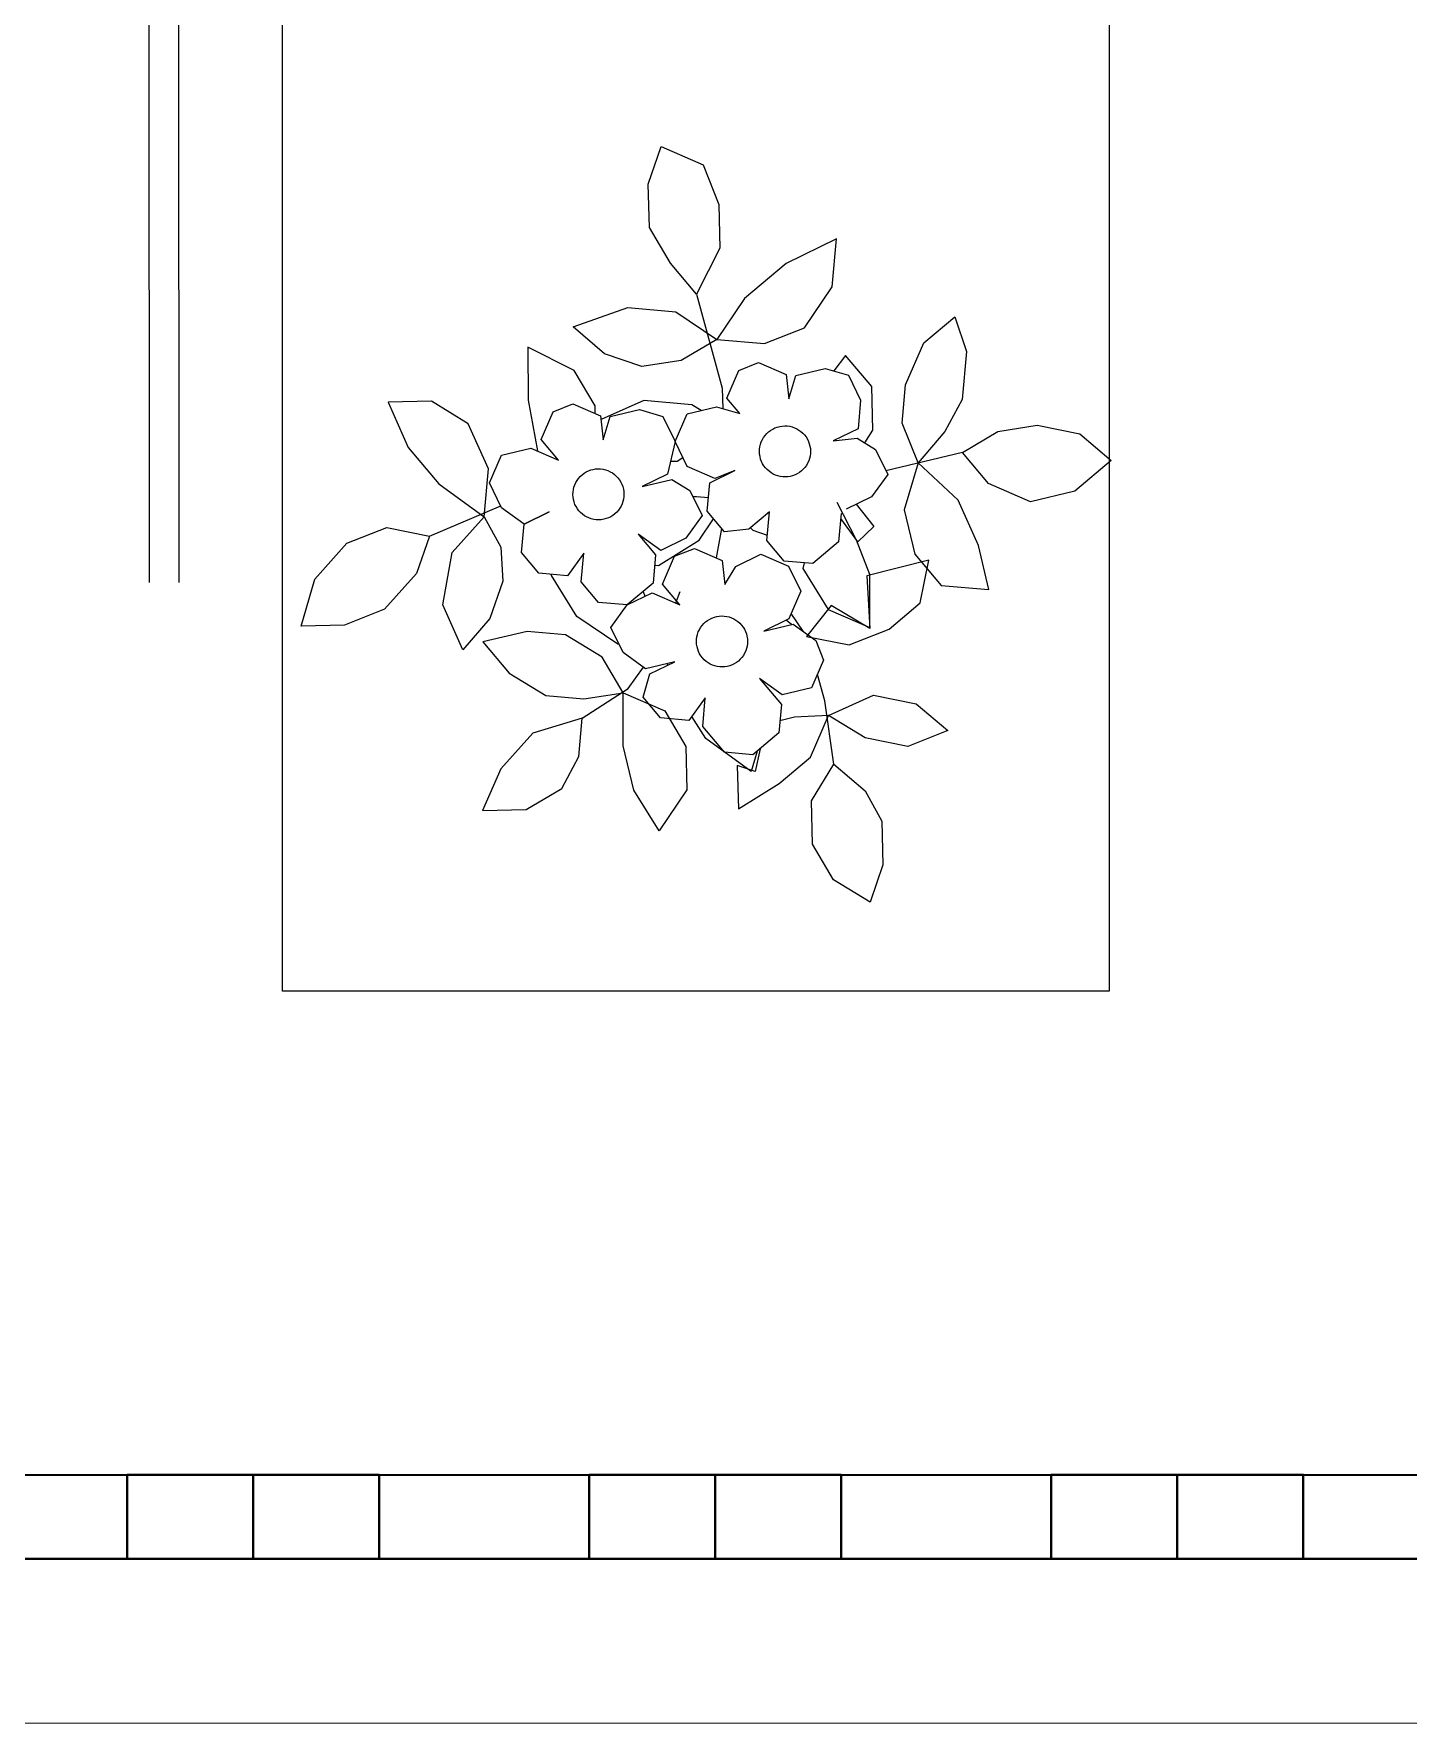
# Model space of a CAD drawing. Header units: inches. Extents: x -422522 to 22891, y -2973 to 414515.
# Drawn here: x 22524.1 to 22607.7, y 4706.9 to 4809.6 of the extents above; entities that cross this region are included whole.
import ezdxf

# ---------------------------------------------------------------- set-up
doc = ezdxf.new("R2010")
doc.units = ezdxf.units.IN
doc.header["$MEASUREMENT"] = 0
doc.layers.get('0').update_dxf_attribs({"lineweight": 40})
doc.layers.add('ARREDAMENTO', color=8, linetype='Continuous', lineweight=13)

# ---------------------------------------------------------------- blocks, each defined once
blk = doc.blocks.new('vasca')
at = {"layer": 'ARREDAMENTO'}
for p, q in [((11217.601, 4425.396), (11217.601, 4312.54)), ((11217.601, 4425.396), (11217.601, 4312.54)), ((11216.101, 4424.396), (11216.101, 4312.541))]:
    blk.add_line(p, q, dxfattribs=at)

msp = doc.modelspace()

# ---------------------------------------------------------------- linework, layer by layer
for p, q in [((22657.42857, 4722.02658), (22517.03221, 4722.00356)), ((22537.45039, 4722.0069), (22537.45123, 4716.90145)), ((22565.53039, 4722.01151), (22565.53123, 4716.90606)), ((22593.61039, 4722.01612), (22593.61123, 4716.91066)), ((22886.24032, 4716.95866), (22236.24033, 4716.85204))]:
    msp.add_line(p, q)
msp.add_lwpolyline([(22886.20096, 4956.92593), (22886.24032, 4716.95866), (22236.24033, 4716.85204)])
for points in [[(22529.79221, 4722.00565), (22545.10858, 4722.00816), (22545.10941, 4716.90271), (22529.79305, 4716.90019)], [(22557.87221, 4722.01025), (22573.18858, 4722.01277), (22573.18941, 4716.90731), (22557.87305, 4716.9048)], [(22585.95221, 4722.01486), (22601.26858, 4722.01737), (22601.26941, 4716.91192), (22585.95305, 4716.90941)]]:
    msp.add_lwpolyline(points, close=True)
at = {"layer": 'ARREDAMENTO', "linetype": 'Continuous', "lineweight": -3}
for p, q in [((22566.23072, 4787.48916), (22566.96013, 4789.17233)), ((22566.96013, 4789.17233), (22568.16638, 4789.64938)), ((22568.16638, 4789.64938), (22569.84949, 4788.92028)), ((22569.84949, 4788.92028), (22570.01214, 4787.45042)), ((22570.42736, 4788.86987), (22572.21149, 4789.29651)), ((22572.21149, 4789.29651), (22573.63091, 4788.88155)), ((22570.01214, 4787.45042), (22570.42736, 4788.86987)), ((22573.63091, 4788.88155), (22574.37143, 4787.36128)), ((22555.67749, 4786.66295), (22556.88375, 4787.13999)), ((22556.88375, 4787.13999), (22558.56685, 4786.4109)), ((22563.81821, 4786.53507), (22565.60233, 4786.9617)), ((22565.60233, 4786.9617), (22567.02176, 4786.54675)), ((22567.02176, 4786.54675), (22566.23072, 4787.48916)), ((22574.37143, 4787.36128), (22574.2199, 4785.62769)), ((22554.94808, 4784.97977), (22555.67749, 4786.66295)), ((22558.56685, 4786.4109), (22558.7295, 4784.94103)), ((22558.7295, 4784.94103), (22559.14472, 4786.36049)), ((22559.14472, 4786.36049), (22560.92885, 4786.78712)), ((22560.92885, 4786.78712), (22562.34827, 4786.37216)), ((22562.34827, 4786.37216), (22563.0888, 4784.85189)), ((22563.0888, 4784.85189), (22563.81821, 4786.53507)), ((22556.0028, 4783.72322), (22554.94808, 4784.97977)), ((22563.0888, 4784.85189), (22562.62307, 4782.85458)), ((22563.82932, 4783.33162), (22563.0888, 4784.85189)), ((22574.2199, 4785.62769), (22572.69945, 4784.88692)), ((22572.69945, 4784.88692), (22574.16938, 4785.04983)), ((22574.16938, 4785.04983), (22575.27461, 4784.37115)), ((22551.80616, 4782.3425), (22552.53557, 4784.02568)), ((22552.53557, 4784.02568), (22554.3197, 4784.45231)), ((22554.3197, 4784.45231), (22556.0028, 4783.72322)), ((22575.27461, 4784.37115), (22576.01514, 4782.85088)), ((22562.62307, 4782.85458), (22561.10262, 4782.11381)), ((22565.51242, 4782.60253), (22563.82932, 4783.33162)), ((22565.19823, 4782.3388), (22566.71868, 4783.07957)), ((22566.71868, 4783.07957), (22565.51242, 4782.60253)), ((22576.01514, 4782.85088), (22575.02205, 4781.48184)), ((22552.54669, 4780.82223), (22551.80616, 4782.3425)), ((22561.10262, 4782.11381), (22562.88675, 4782.54044)), ((22562.88675, 4782.54044), (22563.99198, 4781.86176)), ((22563.99198, 4781.86176), (22564.7325, 4780.34149)), ((22565.04669, 4780.60521), (22565.19823, 4782.3388)), ((22553.9156, 4779.82941), (22552.54669, 4780.82223)), ((22575.02205, 4781.48184), (22573.5016, 4780.74107)), ((22553.76406, 4778.09583), (22553.9156, 4779.82941)), ((22553.9156, 4779.82941), (22555.43604, 4780.57018)), ((22555.43604, 4780.57018), (22553.9156, 4779.82941)), ((22564.7325, 4780.34149), (22563.73941, 4778.97245)), ((22566.10141, 4779.34867), (22565.04669, 4780.60521)), ((22568.82812, 4780.56648), (22567.57135, 4779.51158)), ((22568.67658, 4778.83289), (22568.82812, 4780.56648)), ((22573.18741, 4780.47734), (22573.03587, 4778.74375)), ((22562.21896, 4778.23168), (22560.85005, 4779.2245)), ((22560.85005, 4779.2245), (22561.90477, 4777.96795)), ((22563.73941, 4778.97245), (22562.21896, 4778.23168)), ((22567.57135, 4779.51158), (22566.10141, 4779.34867)), ((22569.73129, 4777.57635), (22568.67658, 4778.83289)), ((22573.03587, 4778.74375), (22571.46491, 4777.42512)), ((22554.81877, 4776.83928), (22553.76406, 4778.09583)), ((22557.54548, 4778.05709), (22556.55239, 4776.68805)), ((22557.39394, 4776.32351), (22557.54548, 4778.05709)), ((22561.90477, 4777.96795), (22561.75323, 4776.23436)), ((22562.33111, 4776.18395), (22563.06052, 4777.86713)), ((22563.06052, 4777.86713), (22564.26677, 4778.34417)), ((22564.26677, 4778.34417), (22565.94987, 4777.61508)), ((22565.94987, 4777.61508), (22566.11253, 4776.14522)), ((22566.79142, 4777.25054), (22568.31187, 4777.99131)), ((22568.31187, 4777.99131), (22569.99497, 4777.26221)), ((22556.55239, 4776.68805), (22554.81877, 4776.83928)), ((22566.11253, 4776.14522), (22566.79142, 4777.25054)), ((22571.46491, 4777.42512), (22569.73129, 4777.57635)), ((22569.99497, 4777.26221), (22570.7355, 4775.74194)), ((22558.44866, 4775.06696), (22557.39394, 4776.32351)), ((22561.75323, 4776.23436), (22560.18227, 4774.91573)), ((22560.18227, 4774.91573), (22561.70272, 4775.6565)), ((22561.70272, 4775.6565), (22563.38582, 4774.92741)), ((22563.38582, 4774.92741), (22562.33111, 4776.18395)), ((22570.7355, 4775.74194), (22570.00609, 4774.05876)), ((22560.18227, 4774.91573), (22558.44866, 4775.06696)), ((22559.18918, 4773.54669), (22560.18227, 4774.91573)), ((22559.92971, 4772.02642), (22559.18918, 4773.54669)), ((22570.00609, 4774.05876), (22568.48564, 4773.318)), ((22568.48564, 4773.318), (22570.26977, 4773.74463)), ((22570.26977, 4773.74463), (22571.63868, 4772.75181)), ((22571.63868, 4772.75181), (22572.11552, 4771.54567)), ((22561.29862, 4771.0336), (22559.92971, 4772.02642)), ((22563.08275, 4771.46023), (22561.29862, 4771.0336)), ((22561.5623, 4770.71946), (22563.08275, 4771.46023)), ((22572.11552, 4771.54567), (22571.38611, 4769.8625)), ((22561.14708, 4769.30001), (22561.5623, 4770.71946)), ((22569.60199, 4769.43586), (22568.23308, 4770.42868)), ((22568.23308, 4770.42868), (22569.55147, 4768.858)), ((22571.38611, 4769.8625), (22569.60199, 4769.43586)), ((22562.2018, 4768.04347), (22561.14708, 4769.30001)), ((22564.9285, 4769.26128), (22563.93541, 4767.89224)), ((22564.77696, 4767.52769), (22564.9285, 4769.26128)), ((22569.55147, 4768.858), (22569.39994, 4767.12441)), ((22563.93541, 4767.89224), (22562.2018, 4768.04347)), ((22566.09536, 4765.95701), (22564.77696, 4767.52769)), ((22569.39994, 4767.12441), (22567.82898, 4765.80578)), ((22567.82898, 4765.80578), (22566.09536, 4765.95701))]:
    msp.add_line(p, q, dxfattribs=at)
at = {"layer": 'ARREDAMENTO'}
msp.add_line((22886.24196, 4706.95866), (22236.24197, 4706.85204), dxfattribs=at)
msp.add_lwpolyline([(22539.20388, 4902.11134), (22589.45764, 4902.11958), (22589.48235, 4751.43286), (22539.2286, 4751.42462)], close=True, dxfattribs=at)
at = {"layer": 'ARREDAMENTO', "linetype": 'Continuous', "lineweight": -3}
for points in [[(22562.25161, 4802.78279), (22564.79315, 4801.68184), (22565.75322, 4799.25343), (22565.81526, 4796.61028), (22564.39754, 4793.80314), (22562.80488, 4795.70056), (22561.52851, 4797.86348), (22561.46647, 4800.50663)], [(22572.89781, 4797.16477), (22569.83657, 4795.67333), (22567.30622, 4793.5494), (22565.62305, 4791.05849), (22568.53174, 4790.80476), (22570.96039, 4791.76523), (22572.64356, 4794.25613)], [(22556.897, 4791.8197), (22560.22368, 4792.99491), (22563.13236, 4792.74118), (22565.62305, 4791.05849), (22563.45985, 4789.78179), (22561.08205, 4789.40305), (22558.80595, 4790.18777)], [(22580.10443, 4792.43297), (22580.79906, 4790.3208), (22580.54481, 4787.41216), (22579.49423, 4785.45223), (22577.86191, 4783.54305), (22576.90184, 4785.97146), (22577.10524, 4788.29837), (22578.20667, 4790.84002)], [(22545.65178, 4787.2321), (22546.8773, 4784.48746), (22548.7354, 4782.2738), (22551.49153, 4780.27488), (22551.74579, 4783.18352), (22550.52027, 4785.92816), (22548.29502, 4787.29461)], [(22589.59835, 4783.69157), (22587.38429, 4781.83314), (22584.6902, 4781.1889), (22582.14866, 4782.28986), (22580.556, 4784.18728), (22582.7192, 4785.46399), (22585.097, 4785.84273), (22587.68939, 4785.3235)], [(22582.17104, 4775.8401), (22581.52726, 4778.534), (22580.30175, 4781.27864), (22577.86191, 4783.54305), (22577.02592, 4780.68516), (22577.66969, 4777.99126), (22579.26235, 4776.09384)], [(22550.19789, 4772.18144), (22548.97237, 4774.92608), (22549.54292, 4778.10021), (22551.49153, 4780.27488), (22552.50245, 4778.4282), (22552.61535, 4776.36678), (22551.83021, 4774.09062)], [(22540.35921, 4773.62586), (22541.1952, 4776.48376), (22543.14381, 4778.65843), (22545.57246, 4779.6189), (22548.16485, 4779.09967), (22547.37971, 4776.82351), (22545.4311, 4774.64883), (22543.00245, 4773.68837)], [(22571.07837, 4772.99769), (22573.67077, 4772.47847), (22576.09941, 4773.43894), (22577.99718, 4775.03188), (22578.51687, 4777.62428), (22574.75716, 4776.68864), (22574.93296, 4773.47841), (22572.58989, 4774.86948)], [(22551.41221, 4772.66167), (22553.00487, 4770.76425), (22555.23012, 4769.3978), (22557.55706, 4769.19481), (22559.93486, 4769.57355), (22558.6585, 4771.73647), (22556.43325, 4773.10291), (22554.1063, 4773.3059)], [(22562.13164, 4761.17563), (22560.58983, 4763.65478), (22559.94605, 4766.34868), (22559.93486, 4769.57355), (22562.4764, 4768.4726), (22563.75277, 4766.30969), (22563.81481, 4763.66654)], [(22579.66307, 4767.26643), (22577.23442, 4766.30596), (22574.64203, 4766.82519), (22572.41678, 4768.19163), (22575.16172, 4769.41759), (22577.75411, 4768.89836)], [(22551.39493, 4762.40531), (22554.03817, 4762.46781), (22556.20138, 4763.74452), (22557.25196, 4765.70445), (22557.45536, 4768.03136), (22554.44498, 4767.12164), (22552.49636, 4764.94697)], [(22574.94104, 4756.83432), (22572.71579, 4758.20076), (22571.43943, 4760.36368), (22571.37739, 4763.00683), (22572.74426, 4765.23224), (22574.65322, 4763.60031), (22575.66414, 4761.75363), (22575.72618, 4759.11048)]]:
    msp.add_lwpolyline(points, close=True, dxfattribs=at)
for points in [[(22564.39754, 4793.80314), (22565.95054, 4788.09911), (22566.00391, 4786.84431)], [(22558.237, 4786.55378), (22558.2354, 4787.01364), (22556.95904, 4789.17655), (22554.15205, 4790.59374), (22554.16324, 4787.36886), (22554.72278, 4784.27771)], [(22574.62983, 4784.76709), (22575.10577, 4785.54197), (22575.04373, 4788.18512), (22573.45107, 4790.08255), (22572.74492, 4789.14056)], [(22564.67158, 4786.73913), (22564.10362, 4787.08789), (22561.19494, 4787.34163), (22558.59248, 4786.17931)], [(22570.09735, 4787.74172), (22569.98268, 4787.71666)], [(22562.80772, 4783.6465), (22563.21678, 4783.64827), (22563.5628, 4783.87878)], [(22580.556, 4784.18728), (22575.90582, 4783.0753)], [(22566.17324, 4782.86386), (22566.17533, 4782.81485)], [(22548.16485, 4779.09967), (22552.49447, 4780.92942)], [(22565.11886, 4781.43077), (22564.16122, 4781.51431)], [(22564.1699, 4781.49649), (22564.49315, 4781.48536)], [(22570.93975, 4777.47093), (22570.85259, 4777.12054), (22572.3944, 4774.64138), (22574.93594, 4773.54043), (22574.92475, 4776.76531), (22574.12395, 4778.84338), (22572.93894, 4781.14915)], [(22574.10593, 4781.0355), (22575.179, 4779.67395), (22574.20663, 4778.74489), (22573.16089, 4780.17399)], [(22561.84987, 4777.33991), (22562.07569, 4777.30001), (22564.55519, 4778.84221), (22565.43439, 4780.14333)], [(22565.92042, 4779.5643), (22565.59748, 4777.76773)], [(22568.70225, 4779.12655), (22567.83102, 4779.43569), (22567.68632, 4779.60808)], [(22559.68212, 4772.53471), (22559.60738, 4772.53294), (22557.11669, 4774.21562), (22555.57488, 4776.69477), (22555.58169, 4776.77273)], [(22561.14567, 4775.72439), (22561.2479, 4775.43491)], [(22563.14881, 4775.03008), (22563.4029, 4775.71883)], [(22570.17396, 4773.72172), (22569.84871, 4773.98209)], [(22570.87156, 4773.30817), (22570.15015, 4774.39119)], [(22557.45536, 4768.03136), (22560.25116, 4769.83904), (22561.18005, 4771.11959)], [(22562.65627, 4771.25245), (22562.62647, 4771.35113)], [(22572.74426, 4765.23224), (22572.20219, 4769.08959), (22571.74307, 4770.6862)], [(22568.08226, 4766.01838), (22567.72322, 4764.791), (22564.96709, 4766.78992), (22564.10409, 4768.12477)], [(22568.2647, 4766.17152), (22567.96488, 4764.77542), (22566.87604, 4765.15799), (22566.93808, 4762.51484), (22569.41758, 4764.05703), (22571.31535, 4765.64997), (22572.41678, 4768.19163), (22570.35528, 4768.07838), (22569.4642, 4767.85964)]]:
    msp.add_lwpolyline(points, dxfattribs=at)
for points in [[(22568.77615, 4785.43578, -0.098475507), (22569.30677, 4785.72702, -0.098484819), (22569.90843, 4785.79306, -0.09849799), (22570.48951, 4785.62385, -0.098507306), (22570.96157, 4785.24513, -0.098507306), (22571.25273, 4784.71458, -0.09849799), (22571.31867, 4784.11296, -0.098484819), (22571.14935, 4783.53186, -0.098475507), (22570.77054, 4783.05975, -0.098475503), (22570.23992, 4782.76851, -0.098484815), (22569.63827, 4782.70246, -0.098497986), (22569.05718, 4782.87168, -0.098507301), (22568.58512, 4783.25039, -0.098507301), (22568.29396, 4783.78095, -0.098497986), (22568.22802, 4784.38257, -0.098484815), (22568.39735, 4784.96367, -0.098475503)], [(22557.43741, 4782.82575, -0.098475503), (22557.96803, 4783.11699, -0.098484815), (22558.56968, 4783.18303, -0.098497986), (22559.15077, 4783.01382, -0.098507301), (22559.62283, 4782.6351, -0.098507301), (22559.91399, 4782.10455, -0.098497986), (22559.97993, 4781.50293, -0.098484815), (22559.8106, 4780.92183, -0.098475503), (22559.4318, 4780.44972, -0.098475507), (22558.90118, 4780.15848, -0.098484819), (22558.29952, 4780.09243, -0.09849799), (22557.71844, 4780.26165, -0.098507306), (22557.24638, 4780.64036, -0.098507306), (22556.95522, 4781.17092, -0.09849799), (22556.88928, 4781.77254, -0.098484819), (22557.0586, 4782.35364, -0.098475507)], [(22564.94898, 4773.87679, -0.098475503), (22565.4796, 4774.16804, -0.098484815), (22566.08125, 4774.23408, -0.098497986), (22566.66234, 4774.06486, -0.098507301), (22567.13439, 4773.68615, -0.098507301), (22567.42555, 4773.1556, -0.098497986), (22567.49149, 4772.55397, -0.098484815), (22567.32217, 4771.97288, -0.098475503), (22566.94336, 4771.50077, -0.098475507), (22566.41274, 4771.20952, -0.098484819), (22565.81109, 4771.14348, -0.09849799), (22565.23, 4771.3127, -0.098507306), (22564.75795, 4771.69141, -0.098507306), (22564.46679, 4772.22196, -0.09849799), (22564.40085, 4772.82358, -0.098484819), (22564.57017, 4773.40468, -0.098475507)]]:
    msp.add_lwpolyline(points, format="xyb", close=True, dxfattribs=at)

# ---------------------------------------------------------------- block references
at = {"layer": 'ARREDAMENTO', "xscale": 1.2, "yscale": 1.2, "zscale": 1.2, "rotation": 0.009397836389981271}
msp.add_blockref('vasca', (9072.65102, -400.98554), dxfattribs=at)

doc.saveas('drawing.dxf')
